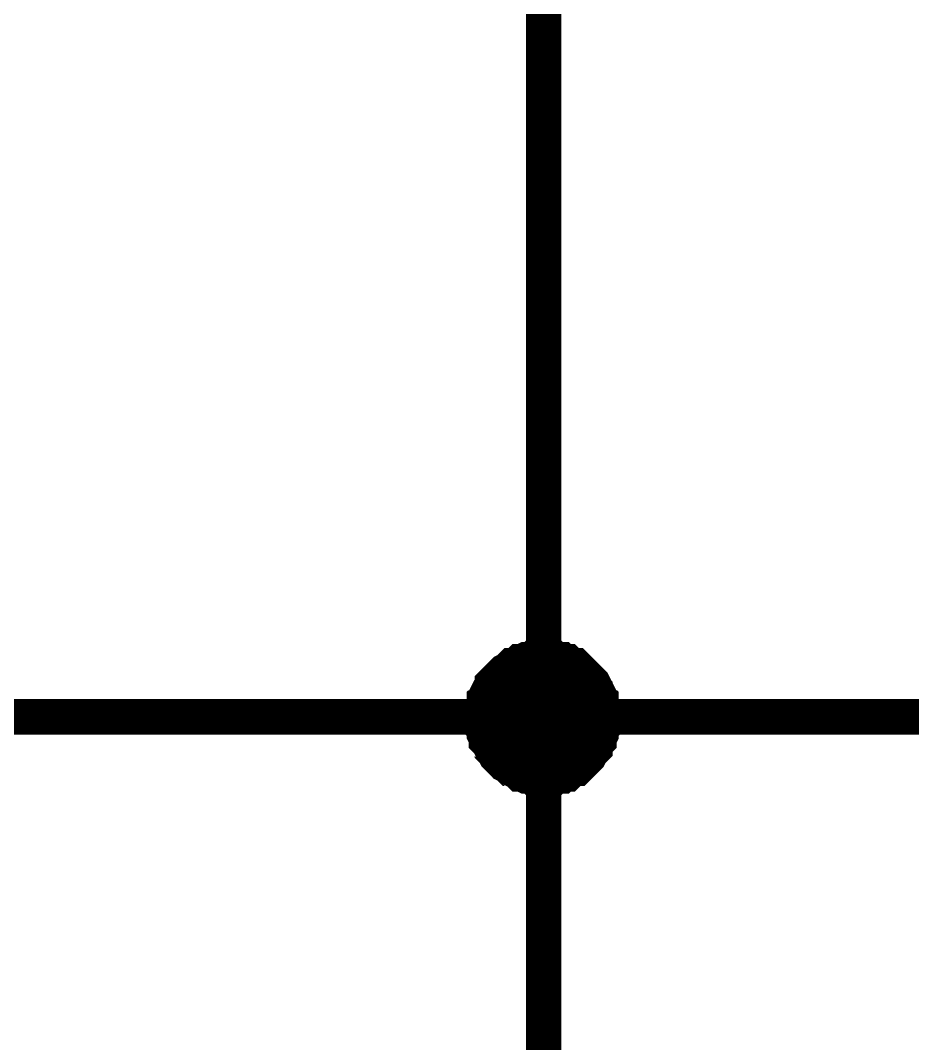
# Model space of a CAD drawing. Header units: millimetres. Extents: x 0 to 420, y 0 to 297.
# Drawn here: x 280.58 to 288.08, y 212.25 to 220.86 of the extents above; entities that cross this region are included whole.
import ezdxf

# ---------------------------------------------------------------- set-up
doc = ezdxf.new("R2010")
doc.units = ezdxf.units.MM
doc.layers.add('Sheet', color=255, linetype='Continuous')

msp = doc.modelspace()

# ---------------------------------------------------------------- linework, layer by layer
at = {"layer": 'Sheet'}
for points, const_width in [([(287.4756, 232.4866), (284.9764, 232.4866), (284.9764, 215.0004)], 0.2997), ([(284.4633, 215.0004), (284.4633, 215.017), (284.4633, 215.0501), (284.4633, 215.0667), (284.4798, 215.0998), (284.4798, 215.1164), (284.4798, 215.1495), (284.4964, 215.166), (284.4964, 215.1826), (284.5129, 215.2157), (284.5295, 215.2323), (284.546, 215.2488), (284.546, 215.2819), (284.5626, 215.2985), (284.5791, 215.3151), (284.5957, 215.3316), (284.6122, 215.3482), (284.6288, 215.3647), (284.6453, 215.3813), (284.6784, 215.3979), (284.695, 215.4144), (284.7115, 215.431), (284.7281, 215.431), (284.7612, 215.4475), (284.7777, 215.4641), (284.7943, 215.4641), (284.8274, 215.4807), (284.8439, 215.4807), (284.877, 215.4807), (284.8936, 215.4972), (284.9267, 215.4972), (284.9433, 215.4972), (284.9764, 215.4972)], 0.2997), ([(284.4633, 215.0004), (284.4633, 215.017), (284.4633, 215.0501), (284.4633, 215.0667), (284.4798, 215.0998), (284.4798, 215.1164), (284.4798, 215.1495), (284.4964, 215.166), (284.4964, 215.1826), (284.5129, 215.2157), (284.5295, 215.2323), (284.546, 215.2488), (284.546, 215.2819), (284.5626, 215.2985), (284.5791, 215.3151), (284.5957, 215.3316), (284.6122, 215.3482), (284.6288, 215.3647), (284.6453, 215.3813), (284.6784, 215.3979), (284.695, 215.4144), (284.7115, 215.431), (284.7281, 215.431), (284.7612, 215.4475), (284.7777, 215.4641), (284.7943, 215.4641), (284.8274, 215.4807), (284.8439, 215.4807), (284.877, 215.4807), (284.8936, 215.4972), (284.9267, 215.4972), (284.9433, 215.4972), (284.9764, 215.4972)], 0.2997), ([(284.4633, 215.0004), (284.4633, 215.017), (284.4633, 215.0501), (284.4633, 215.0667), (284.4798, 215.0998), (284.4798, 215.1164), (284.4798, 215.1495), (284.4964, 215.166), (284.4964, 215.1826), (284.5129, 215.2157), (284.5295, 215.2323), (284.546, 215.2488), (284.546, 215.2819), (284.5626, 215.2985), (284.5791, 215.3151), (284.5957, 215.3316), (284.6122, 215.3482), (284.6288, 215.3647), (284.6453, 215.3813), (284.6784, 215.3979), (284.695, 215.4144), (284.7115, 215.431), (284.7281, 215.431), (284.7612, 215.4475), (284.7777, 215.4641), (284.7943, 215.4641), (284.8274, 215.4807), (284.8439, 215.4807), (284.877, 215.4807), (284.8936, 215.4972), (284.9267, 215.4972), (284.9433, 215.4972), (284.9764, 215.4972)], 0.2997), ([(284.4633, 215.0004), (284.4633, 215.017), (284.4633, 215.0501), (284.4633, 215.0667), (284.4798, 215.0998), (284.4798, 215.1164), (284.4798, 215.1495), (284.4964, 215.166), (284.4964, 215.1826), (284.5129, 215.2157), (284.5295, 215.2323), (284.546, 215.2488), (284.546, 215.2819), (284.5626, 215.2985), (284.5791, 215.3151), (284.5957, 215.3316), (284.6122, 215.3482), (284.6288, 215.3647), (284.6453, 215.3813), (284.6784, 215.3979), (284.695, 215.4144), (284.7115, 215.431), (284.7281, 215.431), (284.7612, 215.4475), (284.7777, 215.4641), (284.7943, 215.4641), (284.8274, 215.4807), (284.8439, 215.4807), (284.877, 215.4807), (284.8936, 215.4972), (284.9267, 215.4972), (284.9433, 215.4972), (284.9764, 215.4972)], 0.2997), ([(284.4633, 215.0004), (284.4633, 215.017), (284.4633, 215.0501), (284.4633, 215.0667), (284.4798, 215.0998), (284.4798, 215.1164), (284.4798, 215.1495), (284.4964, 215.166), (284.4964, 215.1826), (284.5129, 215.2157), (284.5295, 215.2323), (284.546, 215.2488), (284.546, 215.2819), (284.5626, 215.2985), (284.5791, 215.3151), (284.5957, 215.3316), (284.6122, 215.3482), (284.6288, 215.3647), (284.6453, 215.3813), (284.6784, 215.3979), (284.695, 215.4144), (284.7115, 215.431), (284.7281, 215.431), (284.7612, 215.4475), (284.7777, 215.4641), (284.7943, 215.4641), (284.8274, 215.4807), (284.8439, 215.4807), (284.877, 215.4807), (284.8936, 215.4972), (284.9267, 215.4972), (284.9433, 215.4972), (284.9764, 215.4972)], 0.2997), ([(284.4633, 215.0004), (284.4633, 215.017), (284.4633, 215.0501), (284.4633, 215.0667), (284.4798, 215.0998), (284.4798, 215.1164), (284.4798, 215.1495), (284.4964, 215.166), (284.4964, 215.1826), (284.5129, 215.2157), (284.5295, 215.2323), (284.546, 215.2488), (284.546, 215.2819), (284.5626, 215.2985), (284.5791, 215.3151), (284.5957, 215.3316), (284.6122, 215.3482), (284.6288, 215.3647), (284.6453, 215.3813), (284.6784, 215.3979), (284.695, 215.4144), (284.7115, 215.431), (284.7281, 215.431), (284.7612, 215.4475), (284.7777, 215.4641), (284.7943, 215.4641), (284.8274, 215.4807), (284.8439, 215.4807), (284.877, 215.4807), (284.8936, 215.4972), (284.9267, 215.4972), (284.9433, 215.4972), (284.9764, 215.4972)], 0.2997), ([(284.9764, 215.4972), (284.9764, 215.4972)], 0.2997), ([(284.9764, 215.4972), (285.0095, 215.4972), (285.026, 215.4972), (285.0591, 215.4972), (285.0757, 215.4807), (285.1088, 215.4807), (285.1253, 215.4807), (285.1419, 215.4641), (285.175, 215.4641), (285.1915, 215.4475), (285.2081, 215.431), (285.2412, 215.431), (285.2577, 215.4144), (285.2743, 215.3979), (285.2908, 215.3813), (285.3074, 215.3647), (285.3239, 215.3482), (285.3405, 215.3316), (285.357, 215.3151), (285.3736, 215.2985), (285.3901, 215.2819), (285.4067, 215.2488), (285.4067, 215.2323), (285.4232, 215.2157), (285.4398, 215.1826), (285.4398, 215.166), (285.4563, 215.1495), (285.4563, 215.1164), (285.4563, 215.0998), (285.4729, 215.0667), (285.4729, 215.0501), (285.4729, 215.017), (285.4729, 215.0004)], 0.2997), ([(284.9764, 215.4972), (284.9764, 215.4972)], 0.2997), ([(284.9764, 215.4972), (285.0095, 215.4972), (285.026, 215.4972), (285.0591, 215.4972), (285.0757, 215.4807), (285.1088, 215.4807), (285.1253, 215.4807), (285.1419, 215.4641), (285.175, 215.4641), (285.1915, 215.4475), (285.2081, 215.431), (285.2412, 215.431), (285.2577, 215.4144), (285.2743, 215.3979), (285.2908, 215.3813), (285.3074, 215.3647), (285.3239, 215.3482), (285.3405, 215.3316), (285.357, 215.3151), (285.3736, 215.2985), (285.3901, 215.2819), (285.4067, 215.2488), (285.4067, 215.2323), (285.4232, 215.2157), (285.4398, 215.1826), (285.4398, 215.166), (285.4563, 215.1495), (285.4563, 215.1164), (285.4563, 215.0998), (285.4729, 215.0667), (285.4729, 215.0501), (285.4729, 215.017), (285.4729, 215.0004)], 0.2997), ([(284.9764, 215.4972), (284.9764, 215.4972)], 0.2997), ([(284.9764, 215.4972), (285.0095, 215.4972), (285.026, 215.4972), (285.0591, 215.4972), (285.0757, 215.4807), (285.1088, 215.4807), (285.1253, 215.4807), (285.1419, 215.4641), (285.175, 215.4641), (285.1915, 215.4475), (285.2081, 215.431), (285.2412, 215.431), (285.2577, 215.4144), (285.2743, 215.3979), (285.2908, 215.3813), (285.3074, 215.3647), (285.3239, 215.3482), (285.3405, 215.3316), (285.357, 215.3151), (285.3736, 215.2985), (285.3901, 215.2819), (285.4067, 215.2488), (285.4067, 215.2323), (285.4232, 215.2157), (285.4398, 215.1826), (285.4398, 215.166), (285.4563, 215.1495), (285.4563, 215.1164), (285.4563, 215.0998), (285.4729, 215.0667), (285.4729, 215.0501), (285.4729, 215.017), (285.4729, 215.0004)], 0.2997), ([(284.9764, 215.4972), (284.9764, 215.4972)], 0.2997), ([(284.9764, 215.4972), (285.0095, 215.4972), (285.026, 215.4972), (285.0591, 215.4972), (285.0757, 215.4807), (285.1088, 215.4807), (285.1253, 215.4807), (285.1419, 215.4641), (285.175, 215.4641), (285.1915, 215.4475), (285.2081, 215.431), (285.2412, 215.431), (285.2577, 215.4144), (285.2743, 215.3979), (285.2908, 215.3813), (285.3074, 215.3647), (285.3239, 215.3482), (285.3405, 215.3316), (285.357, 215.3151), (285.3736, 215.2985), (285.3901, 215.2819), (285.4067, 215.2488), (285.4067, 215.2323), (285.4232, 215.2157), (285.4398, 215.1826), (285.4398, 215.166), (285.4563, 215.1495), (285.4563, 215.1164), (285.4563, 215.0998), (285.4729, 215.0667), (285.4729, 215.0501), (285.4729, 215.017), (285.4729, 215.0004)], 0.2997), ([(284.9764, 215.4972), (284.9764, 215.4972)], 0.2997), ([(284.9764, 215.4972), (285.0095, 215.4972), (285.026, 215.4972), (285.0591, 215.4972), (285.0757, 215.4807), (285.1088, 215.4807), (285.1253, 215.4807), (285.1419, 215.4641), (285.175, 215.4641), (285.1915, 215.4475), (285.2081, 215.431), (285.2412, 215.431), (285.2577, 215.4144), (285.2743, 215.3979), (285.2908, 215.3813), (285.3074, 215.3647), (285.3239, 215.3482), (285.3405, 215.3316), (285.357, 215.3151), (285.3736, 215.2985), (285.3901, 215.2819), (285.4067, 215.2488), (285.4067, 215.2323), (285.4232, 215.2157), (285.4398, 215.1826), (285.4398, 215.166), (285.4563, 215.1495), (285.4563, 215.1164), (285.4563, 215.0998), (285.4729, 215.0667), (285.4729, 215.0501), (285.4729, 215.017), (285.4729, 215.0004)], 0.2997), ([(284.9764, 215.4972), (284.9764, 215.4972)], 0.2997), ([(284.9764, 215.4972), (285.0095, 215.4972), (285.026, 215.4972), (285.0591, 215.4972), (285.0757, 215.4807), (285.1088, 215.4807), (285.1253, 215.4807), (285.1419, 215.4641), (285.175, 215.4641), (285.1915, 215.4475), (285.2081, 215.431), (285.2412, 215.431), (285.2577, 215.4144), (285.2743, 215.3979), (285.2908, 215.3813), (285.3074, 215.3647), (285.3239, 215.3482), (285.3405, 215.3316), (285.357, 215.3151), (285.3736, 215.2985), (285.3901, 215.2819), (285.4067, 215.2488), (285.4067, 215.2323), (285.4232, 215.2157), (285.4398, 215.1826), (285.4398, 215.166), (285.4563, 215.1495), (285.4563, 215.1164), (285.4563, 215.0998), (285.4729, 215.0667), (285.4729, 215.0501), (285.4729, 215.017), (285.4729, 215.0004)], 0.2997), ([(284.4633, 215.0004), (284.4633, 215.017), (284.4633, 215.0501), (284.4633, 215.0667), (284.4798, 215.0998), (284.4798, 215.1164), (284.4798, 215.1495), (284.4964, 215.166), (284.4964, 215.1826), (284.5129, 215.2157), (284.5295, 215.2323), (284.546, 215.2488), (284.546, 215.2819), (284.5626, 215.2985), (284.5791, 215.3151), (284.5957, 215.3316), (284.6122, 215.3482), (284.6288, 215.3647), (284.6453, 215.3813), (284.6784, 215.3979), (284.695, 215.4144), (284.7115, 215.431), (284.7281, 215.431), (284.7612, 215.4475), (284.7777, 215.4641), (284.7943, 215.4641), (284.8274, 215.4807), (284.8439, 215.4807), (284.877, 215.4807), (284.8936, 215.4972), (284.9267, 215.4972), (284.9433, 215.4972), (284.9764, 215.4972)], 0.0991), ([(284.4633, 215.0004), (284.4633, 215.017), (284.4633, 215.0501), (284.4633, 215.0667), (284.4798, 215.0998), (284.4798, 215.1164), (284.4798, 215.1495), (284.4964, 215.166), (284.4964, 215.1826), (284.5129, 215.2157), (284.5295, 215.2323), (284.546, 215.2488), (284.546, 215.2819), (284.5626, 215.2985), (284.5791, 215.3151), (284.5957, 215.3316), (284.6122, 215.3482), (284.6288, 215.3647), (284.6453, 215.3813), (284.6784, 215.3979), (284.695, 215.4144), (284.7115, 215.431), (284.7281, 215.431), (284.7612, 215.4475), (284.7777, 215.4641), (284.7943, 215.4641), (284.8274, 215.4807), (284.8439, 215.4807), (284.877, 215.4807), (284.8936, 215.4972), (284.9267, 215.4972), (284.9433, 215.4972), (284.9764, 215.4972)], 0.0991), ([(284.4633, 215.0004), (284.4633, 215.017), (284.4633, 215.0501), (284.4633, 215.0667), (284.4798, 215.0998), (284.4798, 215.1164), (284.4798, 215.1495), (284.4964, 215.166), (284.4964, 215.1826), (284.5129, 215.2157), (284.5295, 215.2323), (284.546, 215.2488), (284.546, 215.2819), (284.5626, 215.2985), (284.5791, 215.3151), (284.5957, 215.3316), (284.6122, 215.3482), (284.6288, 215.3647), (284.6453, 215.3813), (284.6784, 215.3979), (284.695, 215.4144), (284.7115, 215.431), (284.7281, 215.431), (284.7612, 215.4475), (284.7777, 215.4641), (284.7943, 215.4641), (284.8274, 215.4807), (284.8439, 215.4807), (284.877, 215.4807), (284.8936, 215.4972), (284.9267, 215.4972), (284.9433, 215.4972), (284.9764, 215.4972)], 0.0991), ([(284.4633, 215.0004), (284.4633, 215.017), (284.4633, 215.0501), (284.4633, 215.0667), (284.4798, 215.0998), (284.4798, 215.1164), (284.4798, 215.1495), (284.4964, 215.166), (284.4964, 215.1826), (284.5129, 215.2157), (284.5295, 215.2323), (284.546, 215.2488), (284.546, 215.2819), (284.5626, 215.2985), (284.5791, 215.3151), (284.5957, 215.3316), (284.6122, 215.3482), (284.6288, 215.3647), (284.6453, 215.3813), (284.6784, 215.3979), (284.695, 215.4144), (284.7115, 215.431), (284.7281, 215.431), (284.7612, 215.4475), (284.7777, 215.4641), (284.7943, 215.4641), (284.8274, 215.4807), (284.8439, 215.4807), (284.877, 215.4807), (284.8936, 215.4972), (284.9267, 215.4972), (284.9433, 215.4972), (284.9764, 215.4972)], 0.0991), ([(284.4633, 215.0004), (284.4633, 215.017), (284.4633, 215.0501), (284.4633, 215.0667), (284.4798, 215.0998), (284.4798, 215.1164), (284.4798, 215.1495), (284.4964, 215.166), (284.4964, 215.1826), (284.5129, 215.2157), (284.5295, 215.2323), (284.546, 215.2488), (284.546, 215.2819), (284.5626, 215.2985), (284.5791, 215.3151), (284.5957, 215.3316), (284.6122, 215.3482), (284.6288, 215.3647), (284.6453, 215.3813), (284.6784, 215.3979), (284.695, 215.4144), (284.7115, 215.431), (284.7281, 215.431), (284.7612, 215.4475), (284.7777, 215.4641), (284.7943, 215.4641), (284.8274, 215.4807), (284.8439, 215.4807), (284.877, 215.4807), (284.8936, 215.4972), (284.9267, 215.4972), (284.9433, 215.4972), (284.9764, 215.4972)], 0.0991), ([(284.4633, 215.0004), (284.4633, 215.017), (284.4633, 215.0501), (284.4633, 215.0667), (284.4798, 215.0998), (284.4798, 215.1164), (284.4798, 215.1495), (284.4964, 215.166), (284.4964, 215.1826), (284.5129, 215.2157), (284.5295, 215.2323), (284.546, 215.2488), (284.546, 215.2819), (284.5626, 215.2985), (284.5791, 215.3151), (284.5957, 215.3316), (284.6122, 215.3482), (284.6288, 215.3647), (284.6453, 215.3813), (284.6784, 215.3979), (284.695, 215.4144), (284.7115, 215.431), (284.7281, 215.431), (284.7612, 215.4475), (284.7777, 215.4641), (284.7943, 215.4641), (284.8274, 215.4807), (284.8439, 215.4807), (284.877, 215.4807), (284.8936, 215.4972), (284.9267, 215.4972), (284.9433, 215.4972), (284.9764, 215.4972)], 0.0991), ([(284.9764, 215.4972), (284.9764, 215.4972)], 0.0991), ([(284.9764, 215.4972), (285.0095, 215.4972), (285.026, 215.4972), (285.0591, 215.4972), (285.0757, 215.4807), (285.1088, 215.4807), (285.1253, 215.4807), (285.1419, 215.4641), (285.175, 215.4641), (285.1915, 215.4475), (285.2081, 215.431), (285.2412, 215.431), (285.2577, 215.4144), (285.2743, 215.3979), (285.2908, 215.3813), (285.3074, 215.3647), (285.3239, 215.3482), (285.3405, 215.3316), (285.357, 215.3151), (285.3736, 215.2985), (285.3901, 215.2819), (285.4067, 215.2488), (285.4067, 215.2323), (285.4232, 215.2157), (285.4398, 215.1826), (285.4398, 215.166), (285.4563, 215.1495), (285.4563, 215.1164), (285.4563, 215.0998), (285.4729, 215.0667), (285.4729, 215.0501), (285.4729, 215.017), (285.4729, 215.0004)], 0.0991), ([(284.9764, 215.4972), (284.9764, 215.4972)], 0.0991), ([(284.9764, 215.4972), (285.0095, 215.4972), (285.026, 215.4972), (285.0591, 215.4972), (285.0757, 215.4807), (285.1088, 215.4807), (285.1253, 215.4807), (285.1419, 215.4641), (285.175, 215.4641), (285.1915, 215.4475), (285.2081, 215.431), (285.2412, 215.431), (285.2577, 215.4144), (285.2743, 215.3979), (285.2908, 215.3813), (285.3074, 215.3647), (285.3239, 215.3482), (285.3405, 215.3316), (285.357, 215.3151), (285.3736, 215.2985), (285.3901, 215.2819), (285.4067, 215.2488), (285.4067, 215.2323), (285.4232, 215.2157), (285.4398, 215.1826), (285.4398, 215.166), (285.4563, 215.1495), (285.4563, 215.1164), (285.4563, 215.0998), (285.4729, 215.0667), (285.4729, 215.0501), (285.4729, 215.017), (285.4729, 215.0004)], 0.0991), ([(284.9764, 215.4972), (284.9764, 215.4972)], 0.0991), ([(284.9764, 215.4972), (285.0095, 215.4972), (285.026, 215.4972), (285.0591, 215.4972), (285.0757, 215.4807), (285.1088, 215.4807), (285.1253, 215.4807), (285.1419, 215.4641), (285.175, 215.4641), (285.1915, 215.4475), (285.2081, 215.431), (285.2412, 215.431), (285.2577, 215.4144), (285.2743, 215.3979), (285.2908, 215.3813), (285.3074, 215.3647), (285.3239, 215.3482), (285.3405, 215.3316), (285.357, 215.3151), (285.3736, 215.2985), (285.3901, 215.2819), (285.4067, 215.2488), (285.4067, 215.2323), (285.4232, 215.2157), (285.4398, 215.1826), (285.4398, 215.166), (285.4563, 215.1495), (285.4563, 215.1164), (285.4563, 215.0998), (285.4729, 215.0667), (285.4729, 215.0501), (285.4729, 215.017), (285.4729, 215.0004)], 0.0991), ([(284.9764, 215.4972), (284.9764, 215.4972)], 0.0991), ([(284.9764, 215.4972), (285.0095, 215.4972), (285.026, 215.4972), (285.0591, 215.4972), (285.0757, 215.4807), (285.1088, 215.4807), (285.1253, 215.4807), (285.1419, 215.4641), (285.175, 215.4641), (285.1915, 215.4475), (285.2081, 215.431), (285.2412, 215.431), (285.2577, 215.4144), (285.2743, 215.3979), (285.2908, 215.3813), (285.3074, 215.3647), (285.3239, 215.3482), (285.3405, 215.3316), (285.357, 215.3151), (285.3736, 215.2985), (285.3901, 215.2819), (285.4067, 215.2488), (285.4067, 215.2323), (285.4232, 215.2157), (285.4398, 215.1826), (285.4398, 215.166), (285.4563, 215.1495), (285.4563, 215.1164), (285.4563, 215.0998), (285.4729, 215.0667), (285.4729, 215.0501), (285.4729, 215.017), (285.4729, 215.0004)], 0.0991), ([(284.9764, 215.4972), (284.9764, 215.4972)], 0.0991), ([(284.9764, 215.4972), (285.0095, 215.4972), (285.026, 215.4972), (285.0591, 215.4972), (285.0757, 215.4807), (285.1088, 215.4807), (285.1253, 215.4807), (285.1419, 215.4641), (285.175, 215.4641), (285.1915, 215.4475), (285.2081, 215.431), (285.2412, 215.431), (285.2577, 215.4144), (285.2743, 215.3979), (285.2908, 215.3813), (285.3074, 215.3647), (285.3239, 215.3482), (285.3405, 215.3316), (285.357, 215.3151), (285.3736, 215.2985), (285.3901, 215.2819), (285.4067, 215.2488), (285.4067, 215.2323), (285.4232, 215.2157), (285.4398, 215.1826), (285.4398, 215.166), (285.4563, 215.1495), (285.4563, 215.1164), (285.4563, 215.0998), (285.4729, 215.0667), (285.4729, 215.0501), (285.4729, 215.017), (285.4729, 215.0004)], 0.0991), ([(284.9764, 215.4972), (284.9764, 215.4972)], 0.0991), ([(284.9764, 215.4972), (285.0095, 215.4972), (285.026, 215.4972), (285.0591, 215.4972), (285.0757, 215.4807), (285.1088, 215.4807), (285.1253, 215.4807), (285.1419, 215.4641), (285.175, 215.4641), (285.1915, 215.4475), (285.2081, 215.431), (285.2412, 215.431), (285.2577, 215.4144), (285.2743, 215.3979), (285.2908, 215.3813), (285.3074, 215.3647), (285.3239, 215.3482), (285.3405, 215.3316), (285.357, 215.3151), (285.3736, 215.2985), (285.3901, 215.2819), (285.4067, 215.2488), (285.4067, 215.2323), (285.4232, 215.2157), (285.4398, 215.1826), (285.4398, 215.166), (285.4563, 215.1495), (285.4563, 215.1164), (285.4563, 215.0998), (285.4729, 215.0667), (285.4729, 215.0501), (285.4729, 215.017), (285.4729, 215.0004)], 0.0991), ([(177.5268, 215.0004), (200.0197, 215.0004), (274.9795, 215.0004), (284.9764, 215.0004), (332.4448, 215.0004)], 0.2997), ([(284.9764, 214.4871), (284.9433, 214.4871), (284.9267, 214.4871), (284.8936, 214.4871), (284.877, 214.5037), (284.8439, 214.5037), (284.8274, 214.5037), (284.7943, 214.5202), (284.7777, 214.5202), (284.7612, 214.5368), (284.7281, 214.5534), (284.7115, 214.5699), (284.695, 214.5699), (284.6784, 214.5865), (284.6453, 214.603), (284.6288, 214.6196), (284.6122, 214.6362), (284.5957, 214.6527), (284.5791, 214.6693), (284.5626, 214.7024), (284.546, 214.7189), (284.546, 214.7355), (284.5295, 214.7521), (284.5129, 214.7852), (284.4964, 214.8017), (284.4964, 214.8183), (284.4798, 214.8514), (284.4798, 214.868), (284.4798, 214.9011), (284.4633, 214.9177), (284.4633, 214.9508), (284.4633, 214.9673), (284.4633, 215.0004)], 0.2997), ([(284.4633, 215.0004), (284.4633, 215.0004)], 0.2997), ([(284.9764, 214.4871), (284.9433, 214.4871), (284.9267, 214.4871), (284.8936, 214.4871), (284.877, 214.5037), (284.8439, 214.5037), (284.8274, 214.5037), (284.7943, 214.5202), (284.7777, 214.5202), (284.7612, 214.5368), (284.7281, 214.5534), (284.7115, 214.5699), (284.695, 214.5699), (284.6784, 214.5865), (284.6453, 214.603), (284.6288, 214.6196), (284.6122, 214.6362), (284.5957, 214.6527), (284.5791, 214.6693), (284.5626, 214.7024), (284.546, 214.7189), (284.546, 214.7355), (284.5295, 214.7521), (284.5129, 214.7852), (284.4964, 214.8017), (284.4964, 214.8183), (284.4798, 214.8514), (284.4798, 214.868), (284.4798, 214.9011), (284.4633, 214.9177), (284.4633, 214.9508), (284.4633, 214.9673), (284.4633, 215.0004)], 0.2997), ([(284.4633, 215.0004), (284.4633, 215.0004)], 0.2997), ([(284.9764, 214.4871), (284.9433, 214.4871), (284.9267, 214.4871), (284.8936, 214.4871), (284.877, 214.5037), (284.8439, 214.5037), (284.8274, 214.5037), (284.7943, 214.5202), (284.7777, 214.5202), (284.7612, 214.5368), (284.7281, 214.5534), (284.7115, 214.5699), (284.695, 214.5699), (284.6784, 214.5865), (284.6453, 214.603), (284.6288, 214.6196), (284.6122, 214.6362), (284.5957, 214.6527), (284.5791, 214.6693), (284.5626, 214.7024), (284.546, 214.7189), (284.546, 214.7355), (284.5295, 214.7521), (284.5129, 214.7852), (284.4964, 214.8017), (284.4964, 214.8183), (284.4798, 214.8514), (284.4798, 214.868), (284.4798, 214.9011), (284.4633, 214.9177), (284.4633, 214.9508), (284.4633, 214.9673), (284.4633, 215.0004)], 0.2997), ([(284.4633, 215.0004), (284.4633, 215.0004)], 0.2997), ([(284.9764, 214.4871), (284.9433, 214.4871), (284.9267, 214.4871), (284.8936, 214.4871), (284.877, 214.5037), (284.8439, 214.5037), (284.8274, 214.5037), (284.7943, 214.5202), (284.7777, 214.5202), (284.7612, 214.5368), (284.7281, 214.5534), (284.7115, 214.5699), (284.695, 214.5699), (284.6784, 214.5865), (284.6453, 214.603), (284.6288, 214.6196), (284.6122, 214.6362), (284.5957, 214.6527), (284.5791, 214.6693), (284.5626, 214.7024), (284.546, 214.7189), (284.546, 214.7355), (284.5295, 214.7521), (284.5129, 214.7852), (284.4964, 214.8017), (284.4964, 214.8183), (284.4798, 214.8514), (284.4798, 214.868), (284.4798, 214.9011), (284.4633, 214.9177), (284.4633, 214.9508), (284.4633, 214.9673), (284.4633, 215.0004)], 0.2997), ([(284.4633, 215.0004), (284.4633, 215.0004)], 0.2997), ([(284.9764, 214.4871), (284.9433, 214.4871), (284.9267, 214.4871), (284.8936, 214.4871), (284.877, 214.5037), (284.8439, 214.5037), (284.8274, 214.5037), (284.7943, 214.5202), (284.7777, 214.5202), (284.7612, 214.5368), (284.7281, 214.5534), (284.7115, 214.5699), (284.695, 214.5699), (284.6784, 214.5865), (284.6453, 214.603), (284.6288, 214.6196), (284.6122, 214.6362), (284.5957, 214.6527), (284.5791, 214.6693), (284.5626, 214.7024), (284.546, 214.7189), (284.546, 214.7355), (284.5295, 214.7521), (284.5129, 214.7852), (284.4964, 214.8017), (284.4964, 214.8183), (284.4798, 214.8514), (284.4798, 214.868), (284.4798, 214.9011), (284.4633, 214.9177), (284.4633, 214.9508), (284.4633, 214.9673), (284.4633, 215.0004)], 0.2997), ([(284.4633, 215.0004), (284.4633, 215.0004)], 0.2997), ([(284.9764, 214.4871), (284.9433, 214.4871), (284.9267, 214.4871), (284.8936, 214.4871), (284.877, 214.5037), (284.8439, 214.5037), (284.8274, 214.5037), (284.7943, 214.5202), (284.7777, 214.5202), (284.7612, 214.5368), (284.7281, 214.5534), (284.7115, 214.5699), (284.695, 214.5699), (284.6784, 214.5865), (284.6453, 214.603), (284.6288, 214.6196), (284.6122, 214.6362), (284.5957, 214.6527), (284.5791, 214.6693), (284.5626, 214.7024), (284.546, 214.7189), (284.546, 214.7355), (284.5295, 214.7521), (284.5129, 214.7852), (284.4964, 214.8017), (284.4964, 214.8183), (284.4798, 214.8514), (284.4798, 214.868), (284.4798, 214.9011), (284.4633, 214.9177), (284.4633, 214.9508), (284.4633, 214.9673), (284.4633, 215.0004)], 0.2997), ([(284.4633, 215.0004), (284.4633, 215.0004)], 0.2997), ([(285.4729, 215.0004), (285.4729, 214.9673), (285.4729, 214.9508), (285.4729, 214.9177), (285.4563, 214.9011), (285.4563, 214.868), (285.4563, 214.8514), (285.4398, 214.8183), (285.4398, 214.8017), (285.4232, 214.7852), (285.4067, 214.7521), (285.4067, 214.7355), (285.3901, 214.7189), (285.3736, 214.7024), (285.357, 214.6693), (285.3405, 214.6527), (285.3239, 214.6362), (285.3074, 214.6196), (285.2908, 214.603), (285.2743, 214.5865), (285.2577, 214.5699), (285.2412, 214.5699), (285.2081, 214.5534), (285.1915, 214.5368), (285.175, 214.5202), (285.1419, 214.5202), (285.1253, 214.5037), (285.1088, 214.5037), (285.0757, 214.5037), (285.0591, 214.4871), (285.026, 214.4871), (285.0095, 214.4871), (284.9764, 214.4871)], 0.2997), ([(285.4729, 215.0004), (285.4729, 214.9673), (285.4729, 214.9508), (285.4729, 214.9177), (285.4563, 214.9011), (285.4563, 214.868), (285.4563, 214.8514), (285.4398, 214.8183), (285.4398, 214.8017), (285.4232, 214.7852), (285.4067, 214.7521), (285.4067, 214.7355), (285.3901, 214.7189), (285.3736, 214.7024), (285.357, 214.6693), (285.3405, 214.6527), (285.3239, 214.6362), (285.3074, 214.6196), (285.2908, 214.603), (285.2743, 214.5865), (285.2577, 214.5699), (285.2412, 214.5699), (285.2081, 214.5534), (285.1915, 214.5368), (285.175, 214.5202), (285.1419, 214.5202), (285.1253, 214.5037), (285.1088, 214.5037), (285.0757, 214.5037), (285.0591, 214.4871), (285.026, 214.4871), (285.0095, 214.4871), (284.9764, 214.4871)], 0.2997), ([(284.9764, 215.0004), (284.9764, 199.9981)], 0.2997), ([(285.4729, 215.0004), (285.4729, 214.9673), (285.4729, 214.9508), (285.4729, 214.9177), (285.4563, 214.9011), (285.4563, 214.868), (285.4563, 214.8514), (285.4398, 214.8183), (285.4398, 214.8017), (285.4232, 214.7852), (285.4067, 214.7521), (285.4067, 214.7355), (285.3901, 214.7189), (285.3736, 214.7024), (285.357, 214.6693), (285.3405, 214.6527), (285.3239, 214.6362), (285.3074, 214.6196), (285.2908, 214.603), (285.2743, 214.5865), (285.2577, 214.5699), (285.2412, 214.5699), (285.2081, 214.5534), (285.1915, 214.5368), (285.175, 214.5202), (285.1419, 214.5202), (285.1253, 214.5037), (285.1088, 214.5037), (285.0757, 214.5037), (285.0591, 214.4871), (285.026, 214.4871), (285.0095, 214.4871), (284.9764, 214.4871)], 0.2997), ([(285.4729, 215.0004), (285.4729, 214.9673), (285.4729, 214.9508), (285.4729, 214.9177), (285.4563, 214.9011), (285.4563, 214.868), (285.4563, 214.8514), (285.4398, 214.8183), (285.4398, 214.8017), (285.4232, 214.7852), (285.4067, 214.7521), (285.4067, 214.7355), (285.3901, 214.7189), (285.3736, 214.7024), (285.357, 214.6693), (285.3405, 214.6527), (285.3239, 214.6362), (285.3074, 214.6196), (285.2908, 214.603), (285.2743, 214.5865), (285.2577, 214.5699), (285.2412, 214.5699), (285.2081, 214.5534), (285.1915, 214.5368), (285.175, 214.5202), (285.1419, 214.5202), (285.1253, 214.5037), (285.1088, 214.5037), (285.0757, 214.5037), (285.0591, 214.4871), (285.026, 214.4871), (285.0095, 214.4871), (284.9764, 214.4871)], 0.2997), ([(285.4729, 215.0004), (285.4729, 214.9673), (285.4729, 214.9508), (285.4729, 214.9177), (285.4563, 214.9011), (285.4563, 214.868), (285.4563, 214.8514), (285.4398, 214.8183), (285.4398, 214.8017), (285.4232, 214.7852), (285.4067, 214.7521), (285.4067, 214.7355), (285.3901, 214.7189), (285.3736, 214.7024), (285.357, 214.6693), (285.3405, 214.6527), (285.3239, 214.6362), (285.3074, 214.6196), (285.2908, 214.603), (285.2743, 214.5865), (285.2577, 214.5699), (285.2412, 214.5699), (285.2081, 214.5534), (285.1915, 214.5368), (285.175, 214.5202), (285.1419, 214.5202), (285.1253, 214.5037), (285.1088, 214.5037), (285.0757, 214.5037), (285.0591, 214.4871), (285.026, 214.4871), (285.0095, 214.4871), (284.9764, 214.4871)], 0.2997), ([(285.4729, 215.0004), (285.4729, 214.9673), (285.4729, 214.9508), (285.4729, 214.9177), (285.4563, 214.9011), (285.4563, 214.868), (285.4563, 214.8514), (285.4398, 214.8183), (285.4398, 214.8017), (285.4232, 214.7852), (285.4067, 214.7521), (285.4067, 214.7355), (285.3901, 214.7189), (285.3736, 214.7024), (285.357, 214.6693), (285.3405, 214.6527), (285.3239, 214.6362), (285.3074, 214.6196), (285.2908, 214.603), (285.2743, 214.5865), (285.2577, 214.5699), (285.2412, 214.5699), (285.2081, 214.5534), (285.1915, 214.5368), (285.175, 214.5202), (285.1419, 214.5202), (285.1253, 214.5037), (285.1088, 214.5037), (285.0757, 214.5037), (285.0591, 214.4871), (285.026, 214.4871), (285.0095, 214.4871), (284.9764, 214.4871)], 0.2997), ([(285.4729, 215.0004), (285.4729, 215.0004), (285.4729, 215.0004), (285.4729, 215.0004), (285.4729, 215.0004), (285.4729, 215.0004), (285.4729, 215.0004), (285.4729, 215.0004), (285.4729, 215.0004), (285.4729, 215.0004), (285.4729, 215.0004), (285.4729, 215.0004), (285.4729, 215.0004), (285.4729, 215.0004), (285.4729, 215.0004), (285.4729, 215.0004), (285.4729, 215.0004), (285.4729, 215.0004), (285.4729, 215.0004), (285.4729, 215.0004), (285.4729, 215.0004), (285.4729, 215.0004), (285.4729, 215.0004), (285.4729, 215.0004), (285.4729, 215.0004), (285.4729, 215.0004), (285.4729, 215.0004), (285.4729, 215.0004), (285.4729, 215.0004), (285.4729, 215.0004), (285.4729, 215.0004), (285.4729, 215.0004), (285.4729, 215.0004)], 0.2997), ([(285.4729, 215.0004), (285.4729, 215.0004)], 0.2997), ([(285.4729, 215.0004), (285.4729, 215.0004), (285.4729, 215.0004), (285.4729, 215.0004), (285.4729, 215.0004), (285.4729, 215.0004), (285.4729, 215.0004), (285.4729, 215.0004), (285.4729, 215.0004), (285.4729, 215.0004), (285.4729, 215.0004), (285.4729, 215.0004), (285.4729, 215.0004), (285.4729, 215.0004), (285.4729, 215.0004), (285.4729, 215.0004), (285.4729, 215.0004), (285.4729, 215.0004), (285.4729, 215.0004), (285.4729, 215.0004), (285.4729, 215.0004), (285.4729, 215.0004), (285.4729, 215.0004), (285.4729, 215.0004), (285.4729, 215.0004), (285.4729, 215.0004), (285.4729, 215.0004), (285.4729, 215.0004), (285.4729, 215.0004), (285.4729, 215.0004), (285.4729, 215.0004), (285.4729, 215.0004), (285.4729, 215.0004)], 0.2997), ([(285.4729, 215.0004), (285.4729, 215.0004)], 0.2997), ([(285.4729, 215.0004), (285.4729, 215.0004), (285.4729, 215.0004), (285.4729, 215.0004), (285.4729, 215.0004), (285.4729, 215.0004), (285.4729, 215.0004), (285.4729, 215.0004), (285.4729, 215.0004), (285.4729, 215.0004), (285.4729, 215.0004), (285.4729, 215.0004), (285.4729, 215.0004), (285.4729, 215.0004), (285.4729, 215.0004), (285.4729, 215.0004), (285.4729, 215.0004), (285.4729, 215.0004), (285.4729, 215.0004), (285.4729, 215.0004), (285.4729, 215.0004), (285.4729, 215.0004), (285.4729, 215.0004), (285.4729, 215.0004), (285.4729, 215.0004), (285.4729, 215.0004), (285.4729, 215.0004), (285.4729, 215.0004), (285.4729, 215.0004), (285.4729, 215.0004), (285.4729, 215.0004), (285.4729, 215.0004), (285.4729, 215.0004)], 0.2997), ([(285.4729, 215.0004), (285.4729, 215.0004)], 0.2997), ([(285.4729, 215.0004), (285.4729, 215.0004), (285.4729, 215.0004), (285.4729, 215.0004), (285.4729, 215.0004), (285.4729, 215.0004), (285.4729, 215.0004), (285.4729, 215.0004), (285.4729, 215.0004), (285.4729, 215.0004), (285.4729, 215.0004), (285.4729, 215.0004), (285.4729, 215.0004), (285.4729, 215.0004), (285.4729, 215.0004), (285.4729, 215.0004), (285.4729, 215.0004), (285.4729, 215.0004), (285.4729, 215.0004), (285.4729, 215.0004), (285.4729, 215.0004), (285.4729, 215.0004), (285.4729, 215.0004), (285.4729, 215.0004), (285.4729, 215.0004), (285.4729, 215.0004), (285.4729, 215.0004), (285.4729, 215.0004), (285.4729, 215.0004), (285.4729, 215.0004), (285.4729, 215.0004), (285.4729, 215.0004), (285.4729, 215.0004)], 0.2997), ([(285.4729, 215.0004), (285.4729, 215.0004)], 0.2997), ([(285.4729, 215.0004), (285.4729, 215.0004), (285.4729, 215.0004), (285.4729, 215.0004), (285.4729, 215.0004), (285.4729, 215.0004), (285.4729, 215.0004), (285.4729, 215.0004), (285.4729, 215.0004), (285.4729, 215.0004), (285.4729, 215.0004), (285.4729, 215.0004), (285.4729, 215.0004), (285.4729, 215.0004), (285.4729, 215.0004), (285.4729, 215.0004), (285.4729, 215.0004), (285.4729, 215.0004), (285.4729, 215.0004), (285.4729, 215.0004), (285.4729, 215.0004), (285.4729, 215.0004), (285.4729, 215.0004), (285.4729, 215.0004), (285.4729, 215.0004), (285.4729, 215.0004), (285.4729, 215.0004), (285.4729, 215.0004), (285.4729, 215.0004), (285.4729, 215.0004), (285.4729, 215.0004), (285.4729, 215.0004), (285.4729, 215.0004)], 0.2997), ([(285.4729, 215.0004), (285.4729, 215.0004)], 0.2997), ([(285.4729, 215.0004), (285.4729, 215.0004), (285.4729, 215.0004), (285.4729, 215.0004), (285.4729, 215.0004), (285.4729, 215.0004), (285.4729, 215.0004), (285.4729, 215.0004), (285.4729, 215.0004), (285.4729, 215.0004), (285.4729, 215.0004), (285.4729, 215.0004), (285.4729, 215.0004), (285.4729, 215.0004), (285.4729, 215.0004), (285.4729, 215.0004), (285.4729, 215.0004), (285.4729, 215.0004), (285.4729, 215.0004), (285.4729, 215.0004), (285.4729, 215.0004), (285.4729, 215.0004), (285.4729, 215.0004), (285.4729, 215.0004), (285.4729, 215.0004), (285.4729, 215.0004), (285.4729, 215.0004), (285.4729, 215.0004), (285.4729, 215.0004), (285.4729, 215.0004), (285.4729, 215.0004), (285.4729, 215.0004), (285.4729, 215.0004)], 0.2997), ([(285.4729, 215.0004), (285.4729, 215.0004)], 0.2997), ([(284.9764, 214.4871), (284.9433, 214.4871), (284.9267, 214.4871), (284.8936, 214.4871), (284.877, 214.5037), (284.8439, 214.5037), (284.8274, 214.5037), (284.7943, 214.5202), (284.7777, 214.5202), (284.7612, 214.5368), (284.7281, 214.5534), (284.7115, 214.5699), (284.695, 214.5699), (284.6784, 214.5865), (284.6453, 214.603), (284.6288, 214.6196), (284.6122, 214.6362), (284.5957, 214.6527), (284.5791, 214.6693), (284.5626, 214.7024), (284.546, 214.7189), (284.546, 214.7355), (284.5295, 214.7521), (284.5129, 214.7852), (284.4964, 214.8017), (284.4964, 214.8183), (284.4798, 214.8514), (284.4798, 214.868), (284.4798, 214.9011), (284.4633, 214.9177), (284.4633, 214.9508), (284.4633, 214.9673), (284.4633, 215.0004)], 0.0991), ([(284.4633, 215.0004), (284.4633, 215.0004)], 0.0991), ([(284.9764, 214.4871), (284.9433, 214.4871), (284.9267, 214.4871), (284.8936, 214.4871), (284.877, 214.5037), (284.8439, 214.5037), (284.8274, 214.5037), (284.7943, 214.5202), (284.7777, 214.5202), (284.7612, 214.5368), (284.7281, 214.5534), (284.7115, 214.5699), (284.695, 214.5699), (284.6784, 214.5865), (284.6453, 214.603), (284.6288, 214.6196), (284.6122, 214.6362), (284.5957, 214.6527), (284.5791, 214.6693), (284.5626, 214.7024), (284.546, 214.7189), (284.546, 214.7355), (284.5295, 214.7521), (284.5129, 214.7852), (284.4964, 214.8017), (284.4964, 214.8183), (284.4798, 214.8514), (284.4798, 214.868), (284.4798, 214.9011), (284.4633, 214.9177), (284.4633, 214.9508), (284.4633, 214.9673), (284.4633, 215.0004)], 0.0991), ([(284.4633, 215.0004), (284.4633, 215.0004)], 0.0991), ([(284.9764, 214.4871), (284.9433, 214.4871), (284.9267, 214.4871), (284.8936, 214.4871), (284.877, 214.5037), (284.8439, 214.5037), (284.8274, 214.5037), (284.7943, 214.5202), (284.7777, 214.5202), (284.7612, 214.5368), (284.7281, 214.5534), (284.7115, 214.5699), (284.695, 214.5699), (284.6784, 214.5865), (284.6453, 214.603), (284.6288, 214.6196), (284.6122, 214.6362), (284.5957, 214.6527), (284.5791, 214.6693), (284.5626, 214.7024), (284.546, 214.7189), (284.546, 214.7355), (284.5295, 214.7521), (284.5129, 214.7852), (284.4964, 214.8017), (284.4964, 214.8183), (284.4798, 214.8514), (284.4798, 214.868), (284.4798, 214.9011), (284.4633, 214.9177), (284.4633, 214.9508), (284.4633, 214.9673), (284.4633, 215.0004)], 0.0991), ([(284.4633, 215.0004), (284.4633, 215.0004)], 0.0991), ([(284.9764, 214.4871), (284.9433, 214.4871), (284.9267, 214.4871), (284.8936, 214.4871), (284.877, 214.5037), (284.8439, 214.5037), (284.8274, 214.5037), (284.7943, 214.5202), (284.7777, 214.5202), (284.7612, 214.5368), (284.7281, 214.5534), (284.7115, 214.5699), (284.695, 214.5699), (284.6784, 214.5865), (284.6453, 214.603), (284.6288, 214.6196), (284.6122, 214.6362), (284.5957, 214.6527), (284.5791, 214.6693), (284.5626, 214.7024), (284.546, 214.7189), (284.546, 214.7355), (284.5295, 214.7521), (284.5129, 214.7852), (284.4964, 214.8017), (284.4964, 214.8183), (284.4798, 214.8514), (284.4798, 214.868), (284.4798, 214.9011), (284.4633, 214.9177), (284.4633, 214.9508), (284.4633, 214.9673), (284.4633, 215.0004)], 0.0991), ([(284.4633, 215.0004), (284.4633, 215.0004)], 0.0991), ([(284.9764, 214.4871), (284.9433, 214.4871), (284.9267, 214.4871), (284.8936, 214.4871), (284.877, 214.5037), (284.8439, 214.5037), (284.8274, 214.5037), (284.7943, 214.5202), (284.7777, 214.5202), (284.7612, 214.5368), (284.7281, 214.5534), (284.7115, 214.5699), (284.695, 214.5699), (284.6784, 214.5865), (284.6453, 214.603), (284.6288, 214.6196), (284.6122, 214.6362), (284.5957, 214.6527), (284.5791, 214.6693), (284.5626, 214.7024), (284.546, 214.7189), (284.546, 214.7355), (284.5295, 214.7521), (284.5129, 214.7852), (284.4964, 214.8017), (284.4964, 214.8183), (284.4798, 214.8514), (284.4798, 214.868), (284.4798, 214.9011), (284.4633, 214.9177), (284.4633, 214.9508), (284.4633, 214.9673), (284.4633, 215.0004)], 0.0991), ([(284.4633, 215.0004), (284.4633, 215.0004)], 0.0991), ([(284.9764, 214.4871), (284.9433, 214.4871), (284.9267, 214.4871), (284.8936, 214.4871), (284.877, 214.5037), (284.8439, 214.5037), (284.8274, 214.5037), (284.7943, 214.5202), (284.7777, 214.5202), (284.7612, 214.5368), (284.7281, 214.5534), (284.7115, 214.5699), (284.695, 214.5699), (284.6784, 214.5865), (284.6453, 214.603), (284.6288, 214.6196), (284.6122, 214.6362), (284.5957, 214.6527), (284.5791, 214.6693), (284.5626, 214.7024), (284.546, 214.7189), (284.546, 214.7355), (284.5295, 214.7521), (284.5129, 214.7852), (284.4964, 214.8017), (284.4964, 214.8183), (284.4798, 214.8514), (284.4798, 214.868), (284.4798, 214.9011), (284.4633, 214.9177), (284.4633, 214.9508), (284.4633, 214.9673), (284.4633, 215.0004)], 0.0991), ([(284.4633, 215.0004), (284.4633, 215.0004)], 0.0991), ([(285.4729, 215.0004), (285.4729, 214.9673), (285.4729, 214.9508), (285.4729, 214.9177), (285.4563, 214.9011), (285.4563, 214.868), (285.4563, 214.8514), (285.4398, 214.8183), (285.4398, 214.8017), (285.4232, 214.7852), (285.4067, 214.7521), (285.4067, 214.7355), (285.3901, 214.7189), (285.3736, 214.7024), (285.357, 214.6693), (285.3405, 214.6527), (285.3239, 214.6362), (285.3074, 214.6196), (285.2908, 214.603), (285.2743, 214.5865), (285.2577, 214.5699), (285.2412, 214.5699), (285.2081, 214.5534), (285.1915, 214.5368), (285.175, 214.5202), (285.1419, 214.5202), (285.1253, 214.5037), (285.1088, 214.5037), (285.0757, 214.5037), (285.0591, 214.4871), (285.026, 214.4871), (285.0095, 214.4871), (284.9764, 214.4871)], 0.0991), ([(285.4729, 215.0004), (285.4729, 214.9673), (285.4729, 214.9508), (285.4729, 214.9177), (285.4563, 214.9011), (285.4563, 214.868), (285.4563, 214.8514), (285.4398, 214.8183), (285.4398, 214.8017), (285.4232, 214.7852), (285.4067, 214.7521), (285.4067, 214.7355), (285.3901, 214.7189), (285.3736, 214.7024), (285.357, 214.6693), (285.3405, 214.6527), (285.3239, 214.6362), (285.3074, 214.6196), (285.2908, 214.603), (285.2743, 214.5865), (285.2577, 214.5699), (285.2412, 214.5699), (285.2081, 214.5534), (285.1915, 214.5368), (285.175, 214.5202), (285.1419, 214.5202), (285.1253, 214.5037), (285.1088, 214.5037), (285.0757, 214.5037), (285.0591, 214.4871), (285.026, 214.4871), (285.0095, 214.4871), (284.9764, 214.4871)], 0.0991), ([(285.4729, 215.0004), (285.4729, 214.9673), (285.4729, 214.9508), (285.4729, 214.9177), (285.4563, 214.9011), (285.4563, 214.868), (285.4563, 214.8514), (285.4398, 214.8183), (285.4398, 214.8017), (285.4232, 214.7852), (285.4067, 214.7521), (285.4067, 214.7355), (285.3901, 214.7189), (285.3736, 214.7024), (285.357, 214.6693), (285.3405, 214.6527), (285.3239, 214.6362), (285.3074, 214.6196), (285.2908, 214.603), (285.2743, 214.5865), (285.2577, 214.5699), (285.2412, 214.5699), (285.2081, 214.5534), (285.1915, 214.5368), (285.175, 214.5202), (285.1419, 214.5202), (285.1253, 214.5037), (285.1088, 214.5037), (285.0757, 214.5037), (285.0591, 214.4871), (285.026, 214.4871), (285.0095, 214.4871), (284.9764, 214.4871)], 0.0991), ([(285.4729, 215.0004), (285.4729, 214.9673), (285.4729, 214.9508), (285.4729, 214.9177), (285.4563, 214.9011), (285.4563, 214.868), (285.4563, 214.8514), (285.4398, 214.8183), (285.4398, 214.8017), (285.4232, 214.7852), (285.4067, 214.7521), (285.4067, 214.7355), (285.3901, 214.7189), (285.3736, 214.7024), (285.357, 214.6693), (285.3405, 214.6527), (285.3239, 214.6362), (285.3074, 214.6196), (285.2908, 214.603), (285.2743, 214.5865), (285.2577, 214.5699), (285.2412, 214.5699), (285.2081, 214.5534), (285.1915, 214.5368), (285.175, 214.5202), (285.1419, 214.5202), (285.1253, 214.5037), (285.1088, 214.5037), (285.0757, 214.5037), (285.0591, 214.4871), (285.026, 214.4871), (285.0095, 214.4871), (284.9764, 214.4871)], 0.0991), ([(285.4729, 215.0004), (285.4729, 214.9673), (285.4729, 214.9508), (285.4729, 214.9177), (285.4563, 214.9011), (285.4563, 214.868), (285.4563, 214.8514), (285.4398, 214.8183), (285.4398, 214.8017), (285.4232, 214.7852), (285.4067, 214.7521), (285.4067, 214.7355), (285.3901, 214.7189), (285.3736, 214.7024), (285.357, 214.6693), (285.3405, 214.6527), (285.3239, 214.6362), (285.3074, 214.6196), (285.2908, 214.603), (285.2743, 214.5865), (285.2577, 214.5699), (285.2412, 214.5699), (285.2081, 214.5534), (285.1915, 214.5368), (285.175, 214.5202), (285.1419, 214.5202), (285.1253, 214.5037), (285.1088, 214.5037), (285.0757, 214.5037), (285.0591, 214.4871), (285.026, 214.4871), (285.0095, 214.4871), (284.9764, 214.4871)], 0.0991), ([(285.4729, 215.0004), (285.4729, 214.9673), (285.4729, 214.9508), (285.4729, 214.9177), (285.4563, 214.9011), (285.4563, 214.868), (285.4563, 214.8514), (285.4398, 214.8183), (285.4398, 214.8017), (285.4232, 214.7852), (285.4067, 214.7521), (285.4067, 214.7355), (285.3901, 214.7189), (285.3736, 214.7024), (285.357, 214.6693), (285.3405, 214.6527), (285.3239, 214.6362), (285.3074, 214.6196), (285.2908, 214.603), (285.2743, 214.5865), (285.2577, 214.5699), (285.2412, 214.5699), (285.2081, 214.5534), (285.1915, 214.5368), (285.175, 214.5202), (285.1419, 214.5202), (285.1253, 214.5037), (285.1088, 214.5037), (285.0757, 214.5037), (285.0591, 214.4871), (285.026, 214.4871), (285.0095, 214.4871), (284.9764, 214.4871)], 0.0991), ([(285.4729, 215.0004), (285.4729, 215.0004), (285.4729, 215.0004), (285.4729, 215.0004), (285.4729, 215.0004), (285.4729, 215.0004), (285.4729, 215.0004), (285.4729, 215.0004), (285.4729, 215.0004), (285.4729, 215.0004), (285.4729, 215.0004), (285.4729, 215.0004), (285.4729, 215.0004), (285.4729, 215.0004), (285.4729, 215.0004), (285.4729, 215.0004), (285.4729, 215.0004), (285.4729, 215.0004), (285.4729, 215.0004), (285.4729, 215.0004), (285.4729, 215.0004), (285.4729, 215.0004), (285.4729, 215.0004), (285.4729, 215.0004), (285.4729, 215.0004), (285.4729, 215.0004), (285.4729, 215.0004), (285.4729, 215.0004), (285.4729, 215.0004), (285.4729, 215.0004), (285.4729, 215.0004), (285.4729, 215.0004), (285.4729, 215.0004)], 0.0991), ([(285.4729, 215.0004), (285.4729, 215.0004)], 0.0991), ([(285.4729, 215.0004), (285.4729, 215.0004), (285.4729, 215.0004), (285.4729, 215.0004), (285.4729, 215.0004), (285.4729, 215.0004), (285.4729, 215.0004), (285.4729, 215.0004), (285.4729, 215.0004), (285.4729, 215.0004), (285.4729, 215.0004), (285.4729, 215.0004), (285.4729, 215.0004), (285.4729, 215.0004), (285.4729, 215.0004), (285.4729, 215.0004), (285.4729, 215.0004), (285.4729, 215.0004), (285.4729, 215.0004), (285.4729, 215.0004), (285.4729, 215.0004), (285.4729, 215.0004), (285.4729, 215.0004), (285.4729, 215.0004), (285.4729, 215.0004), (285.4729, 215.0004), (285.4729, 215.0004), (285.4729, 215.0004), (285.4729, 215.0004), (285.4729, 215.0004), (285.4729, 215.0004), (285.4729, 215.0004), (285.4729, 215.0004)], 0.0991), ([(285.4729, 215.0004), (285.4729, 215.0004)], 0.0991), ([(285.4729, 215.0004), (285.4729, 215.0004), (285.4729, 215.0004), (285.4729, 215.0004), (285.4729, 215.0004), (285.4729, 215.0004), (285.4729, 215.0004), (285.4729, 215.0004), (285.4729, 215.0004), (285.4729, 215.0004), (285.4729, 215.0004), (285.4729, 215.0004), (285.4729, 215.0004), (285.4729, 215.0004), (285.4729, 215.0004), (285.4729, 215.0004), (285.4729, 215.0004), (285.4729, 215.0004), (285.4729, 215.0004), (285.4729, 215.0004), (285.4729, 215.0004), (285.4729, 215.0004), (285.4729, 215.0004), (285.4729, 215.0004), (285.4729, 215.0004), (285.4729, 215.0004), (285.4729, 215.0004), (285.4729, 215.0004), (285.4729, 215.0004), (285.4729, 215.0004), (285.4729, 215.0004), (285.4729, 215.0004), (285.4729, 215.0004)], 0.0991), ([(285.4729, 215.0004), (285.4729, 215.0004)], 0.0991), ([(285.4729, 215.0004), (285.4729, 215.0004), (285.4729, 215.0004), (285.4729, 215.0004), (285.4729, 215.0004), (285.4729, 215.0004), (285.4729, 215.0004), (285.4729, 215.0004), (285.4729, 215.0004), (285.4729, 215.0004), (285.4729, 215.0004), (285.4729, 215.0004), (285.4729, 215.0004), (285.4729, 215.0004), (285.4729, 215.0004), (285.4729, 215.0004), (285.4729, 215.0004), (285.4729, 215.0004), (285.4729, 215.0004), (285.4729, 215.0004), (285.4729, 215.0004), (285.4729, 215.0004), (285.4729, 215.0004), (285.4729, 215.0004), (285.4729, 215.0004), (285.4729, 215.0004), (285.4729, 215.0004), (285.4729, 215.0004), (285.4729, 215.0004), (285.4729, 215.0004), (285.4729, 215.0004), (285.4729, 215.0004), (285.4729, 215.0004)], 0.0991), ([(285.4729, 215.0004), (285.4729, 215.0004)], 0.0991), ([(285.4729, 215.0004), (285.4729, 215.0004), (285.4729, 215.0004), (285.4729, 215.0004), (285.4729, 215.0004), (285.4729, 215.0004), (285.4729, 215.0004), (285.4729, 215.0004), (285.4729, 215.0004), (285.4729, 215.0004), (285.4729, 215.0004), (285.4729, 215.0004), (285.4729, 215.0004), (285.4729, 215.0004), (285.4729, 215.0004), (285.4729, 215.0004), (285.4729, 215.0004), (285.4729, 215.0004), (285.4729, 215.0004), (285.4729, 215.0004), (285.4729, 215.0004), (285.4729, 215.0004), (285.4729, 215.0004), (285.4729, 215.0004), (285.4729, 215.0004), (285.4729, 215.0004), (285.4729, 215.0004), (285.4729, 215.0004), (285.4729, 215.0004), (285.4729, 215.0004), (285.4729, 215.0004), (285.4729, 215.0004), (285.4729, 215.0004)], 0.0991), ([(285.4729, 215.0004), (285.4729, 215.0004)], 0.0991), ([(285.4729, 215.0004), (285.4729, 215.0004), (285.4729, 215.0004), (285.4729, 215.0004), (285.4729, 215.0004), (285.4729, 215.0004), (285.4729, 215.0004), (285.4729, 215.0004), (285.4729, 215.0004), (285.4729, 215.0004), (285.4729, 215.0004), (285.4729, 215.0004), (285.4729, 215.0004), (285.4729, 215.0004), (285.4729, 215.0004), (285.4729, 215.0004), (285.4729, 215.0004), (285.4729, 215.0004), (285.4729, 215.0004), (285.4729, 215.0004), (285.4729, 215.0004), (285.4729, 215.0004), (285.4729, 215.0004), (285.4729, 215.0004), (285.4729, 215.0004), (285.4729, 215.0004), (285.4729, 215.0004), (285.4729, 215.0004), (285.4729, 215.0004), (285.4729, 215.0004), (285.4729, 215.0004), (285.4729, 215.0004), (285.4729, 215.0004)], 0.0991), ([(285.4729, 215.0004), (285.4729, 215.0004)], 0.0991)]:
    msp.add_lwpolyline(points, dxfattribs=dict(at, const_width=const_width))
at = {"layer": 'Sheet', "const_width": 0.508}
msp.add_lwpolyline([(284.746, 215, 1), (285.254, 215, 1)], format="xyb", close=True, dxfattribs=at)

doc.saveas('drawing.dxf')
